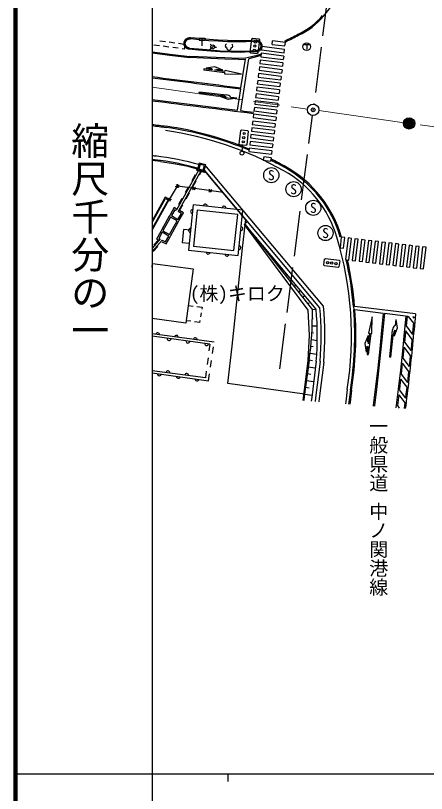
# Model space of a CAD drawing. Units: millimetres, scale not verified. Extents: x 40000 to 680000, y 20000 to 380000.
# Drawn here: x 40000 to 94155, y 202409 to 305015 of the extents above; entities that cross this region are included whole.
import ezdxf
from ezdxf.enums import TextEntityAlignment as Align

# ---------------------------------------------------------------- set-up
doc = ezdxf.new("R2010")
doc.units = ezdxf.units.MM
doc.header["$LTSCALE"] = 1000
doc.header["$PDMODE"] = 32
doc.header["$PDSIZE"] = 500
doc.linetypes.add('CHAIN', pattern=[18.5, 12, -1.5, 3.5, -1.5])
doc.linetypes.add('DASHED', pattern=[7.5, 6, -1.5])
for name, color, linetype, lineweight in [('M-BGD', 7, 'Continuous', 25), ('M-BGD-EXST', 7, 'Continuous', 25), ('M-BMK', 2, 'CHAIN', 13), ('M-BMK-ROW', 30, 'Continuous', 25), ('M-BMK-SRVR', 3, 'Continuous', 25), ('M-STR-STRC', 7, 'Continuous', 25), ('M-TTL', 2, 'Continuous', 140), ('M-TTL-BAND', 7, 'Continuous', 25)]:
    doc.layers.add(name, color=color, linetype=linetype, lineweight=lineweight)
doc.layers.add('M-BMK-HTXT', color=7, linetype='Continuous')
doc.layers.add('M-OTRS', color=6, linetype='Continuous')
doc.styles.add('@ＭＳ ゴシック', font='')
doc.styles.add('ＭＳ ゴシック', font='')
doc.styles.get('@ＭＳ ゴシック').set_extended_font_data('@MS Gothic')
doc.styles.get('ＭＳ ゴシック').set_extended_font_data('MS Gothic')

msp = doc.modelspace()

# ---------------------------------------------------------------- linework, layer by layer
at = {"layer": 'M-BGD', "linetype": 'DASHED'}
for p, q in [((84999, 338036), (79314, 293320)), ((74835, 258403), (79124, 291832))]:
    msp.add_line(p, q, dxfattribs=at)
at = {"layer": 'M-BGD'}
for p, q in [((58973, 301028), (58230, 301128)), ((59749, 301553), (59006, 301658)), ((60212, 300863), (59469, 300962)), ((60987, 301379), (60244, 301483)), ((61451, 300698), (60708, 300797)), ((62224, 301204), (61482, 301309)), ((62291, 301062), (62223, 300595)), ((65801, 300716), (65614, 300550)), ((65822, 301069), (65656, 301256)), ((66157, 301066), (65819, 300697)), ((66238, 300866), (66487, 300851)), ((62223, 300595), (61947, 300632)), ((64153, 284646), (61167, 279305)), ((64458, 284563), (61438, 279158)), ((64256, 283997), (64558, 284536)), ((80107, 266476), (64898, 284640)), ((80590, 266677), (65185, 285076)), ((63686, 284015), (63247, 283230)), ((63378, 282426), (63817, 283211)), ((60301, 280753), (61342, 282527)), ((61100, 282464), (61584, 282590)), ((61182, 282364), (61581, 282666)), ((61532, 282316), (61231, 282715)), ((61279, 282769), (61405, 282285)), ((67370, 281687), (61381, 282515)), ((62808, 282444), (62368, 281659)), ((63333, 282067), (63732, 282369)), ((63683, 282019), (63382, 282417)), ((62500, 280854), (62939, 281640)), ((65484, 281770), (65883, 282071)), ((65835, 281721), (65533, 282120)), ((60059, 280690), (60543, 280816)), ((60238, 280995), (60363, 280511)), ((61929, 280873), (61490, 280088)), ((61622, 279283), (62061, 280069)), ((69886, 273927), (70341, 278139)), ((79619, 266280), (70264, 277452)), ((70264, 277452), (79125, 266205)), ((70867, 276688), (70844, 276671)), ((71179, 276360), (71145, 276334)), ((59073, 275551), (58000, 274354)), ((58000, 273882), (59334, 275368)), ((58826, 275424), (58225, 274754)), ((71780, 275679), (71726, 275639)), ((58132, 273880), (58733, 274550)), ((72337, 274977), (72259, 274920)), ((72896, 274265), (72820, 274209)), ((68571, 261385), (69886, 273927)), ((73494, 273595), (73374, 273505)), ((74011, 272852), (73934, 272794)), ((74652, 272212), (74488, 272091)), ((75126, 271438), (75048, 271380)), ((75809, 270830), (75602, 270676)), ((76308, 270078), (76160, 269968)), ((76967, 269447), (76717, 269262)), ((77452, 268642), (77296, 268526)), ((78124, 268065), (77831, 267847)), ((62753, 266789), (63417, 266700)), ((78712, 267105), (78525, 266966)), ((63913, 266633), (64578, 266544)), ((64447, 265784), (64362, 265292)), ((64578, 266544), (64532, 266277)), ((79124, 266238), (79622, 266280)), ((63106, 264683), (62475, 264768)), ((64278, 264799), (64232, 264532)), ((79211, 265010), (79123, 265012)), ((64232, 264532), (63601, 264617)), ((79753, 264034), (79100, 264066)), ((66157, 261914), (58000, 263020)), ((65611, 261673), (58008, 262709)), ((79270, 263140), (79057, 263160)), ((65611, 261673), (65494, 260780)), ((79766, 262114), (78994, 262223)), ((65941, 260418), (66070, 261309)), ((67960, 256495), (68571, 261385)), ((79244, 261310), (78916, 261345)), ((65377, 259888), (65260, 258996)), ((79695, 260298), (78815, 260421)), ((65684, 258637), (65813, 259527)), ((79517, 258496), (78527, 258635)), ((79153, 259472), (78700, 259541)), ((65028, 257225), (58000, 258168)), ((58000, 257889), (65427, 256855)), ((65143, 258103), (65028, 257225)), ((65427, 256855), (65555, 257746)), ((78932, 257677), (78419, 257755)), ((79297, 256701), (78306, 256840)), ((78096, 255096), (67960, 256495)), ((78712, 255881), (78198, 255959)), ((79076, 254905), (78085, 255044))]:
    msp.add_line(p, q, dxfattribs=at)
for points in [[(62895, 300575), (62845, 300581), (62796, 300591), (62747, 300604), (62700, 300619), (62653, 300638), (62609, 300660), (62565, 300685), (62524, 300712), (62484, 300743), (62446, 300775), (62410, 300811), (62377, 300848), (62347, 300887), (62319, 300928), (62294, 300972), (62271, 301017), (62252, 301062), (62235, 301110), (62222, 301158), (62212, 301207), (62206, 301257), (62202, 301306), (62201, 301357), (62204, 301407), (62211, 301456), (62221, 301505), (62233, 301553), (62249, 301600), (62267, 301647), (62290, 301692), (62314, 301735), (62342, 301777), (62372, 301817), (62405, 301855), (62440, 301891), (62477, 301924), (62517, 301954), (62558, 301982), (62601, 302008), (62645, 302030), (62692, 302049), (62739, 302066), (62788, 302079), (62837, 302089), (62886, 302096), (62935, 302100), (62986, 302100), (63036, 302097), (63082, 302092)], [(62939, 300721), (62888, 300727), (62840, 300737), (62791, 300750), (62745, 300768), (62699, 300789), (62656, 300814), (62614, 300842), (62576, 300874), (62540, 300909), (62507, 300946), (62477, 300986), (62450, 301028), (62427, 301072), (62407, 301118), (62392, 301166), (62380, 301214), (62372, 301264), (62369, 301313), (62369, 301363), (62373, 301413), (62382, 301462), (62394, 301511), (62410, 301558), (62431, 301604), (62455, 301648), (62482, 301689), (62512, 301729), (62546, 301766), (62582, 301800), (62622, 301831), (62664, 301858), (62707, 301883), (62753, 301904), (62800, 301921), (62848, 301934), (62897, 301943), (62947, 301948), (62997, 301948), (63047, 301945), (63077, 301941)], [(71677, 301603), (70393, 301545), (69134, 301529), (67923, 301556), (66710, 301621), (65493, 301697), (64250, 301831), (63077, 301941)], [(71695, 301754), (70388, 301695), (69134, 301680), (67929, 301707), (66719, 301771), (65506, 301847), (64265, 301980), (63082, 302092)], [(71695, 301754), (71745, 301754), (71795, 301751), (71844, 301744), (71893, 301734), (71942, 301722), (71989, 301705), (72034, 301686), (72079, 301664), (72123, 301639), (72164, 301611), (72204, 301581), (72242, 301547), (72277, 301512), (72310, 301474), (72340, 301435), (72368, 301393), (72392, 301349), (72415, 301304), (72433, 301258), (72449, 301211), (72462, 301162), (72471, 301114), (72478, 301064), (72480, 301014), (72481, 300964), (72477, 300914), (72470, 300864), (72459, 300816), (72447, 300767), (72430, 300720), (72411, 300674), (72388, 300629), (72363, 300586), (72335, 300545), (72304, 300506), (72271, 300468), (72235, 300433), (72197, 300400), (72157, 300371), (72116, 300343), (72071, 300318), (72027, 300296), (71981, 300279), (71933, 300262), (71885, 300250), (71835, 300241), (71786, 300235), (71736, 300232), (71713, 300233)], [(62939, 300721), (64126, 300610), (65732, 300473), (66960, 300364)], [(71677, 301603), (71727, 301603), (71777, 301601), (71827, 301593), (71875, 301582), (71922, 301567), (71969, 301548), (72014, 301525), (72056, 301498), (72096, 301470), (72134, 301436), (72169, 301401), (72200, 301362), (72229, 301321), (72254, 301278), (72276, 301233), (72293, 301185), (72307, 301138), (72317, 301089), (72323, 301039), (72325, 300989), (72322, 300939), (72316, 300890), (72305, 300840), (72291, 300793), (72272, 300747), (72251, 300702), (72226, 300659), (72196, 300618), (72164, 300579), (72128, 300545), (72090, 300512), (72050, 300482), (72007, 300457), (71962, 300435), (71916, 300416), (71869, 300402), (71820, 300391), (71770, 300384), (71720, 300381), (71694, 300382)], [(71713, 300233), (70884, 300209), (69620, 300148), (68401, 300173), (66947, 300216), (65719, 300325), (64113, 300461), (62895, 300575)], [(66951, 300365), (68404, 300322), (69619, 300297), (70878, 300358), (71694, 300382)], [(58000, 276718), (60243, 280757), (59729, 281041), (58000, 277927)], [(58000, 277722), (59768, 280905), (60107, 280717), (58000, 276924)], [(61176, 279526), (60895, 279675), (60368, 278724), (60260, 278535), (59243, 276693), (59155, 276522), (58575, 275512), (58826, 275424)], [(59288, 275167), (59839, 274889), (60371, 275834), (60482, 276023), (61484, 277859), (61580, 278032), (62128, 278995), (61622, 279283)], [(61167, 279305), (60975, 279407), (60542, 278626), (61405, 278130), (61856, 278920), (61438, 279158)], [(59334, 275368), (59759, 275154), (60198, 275934), (59331, 276428), (58869, 275622), (59073, 275551)], [(63066, 276692), (62144, 276791), (61970, 275100), (62891, 275002)], [(58000, 271823), (58067, 272309), (63389, 271594)], [(63415, 271591), (62430, 264445), (58000, 265039)], [(78694, 259498), (78053, 254778), (77980, 254228)], [(79631, 259423), (79045, 254651), (78978, 254150)], [(80128, 259362), (79541, 254588), (79477, 254111)], [(80625, 259311), (80037, 254524), (79976, 254072)], [(83712, 255677), (83515, 254079), (83478, 253799)]]:
    msp.add_lwpolyline(points, dxfattribs=at)
for points in [[(64849, 284457), (65084, 285326), (64216, 285562), (63980, 284693)], [(64743, 284641), (64900, 285221), (64321, 285378), (64164, 284798)], [(69972, 279355), (63411, 280053), (62797, 274079), (69326, 273383)], [(68791, 274043), (69304, 278791), (63923, 279362), (63434, 274615)], [(59419, 276599), (60308, 276121), (61309, 277956), (60435, 278438)]]:
    msp.add_lwpolyline(points, close=True, dxfattribs=at)
msp.add_circle((65988, 300882), 250, dxfattribs=at)
for centre, radius, start, end in [((53295, 245317), 45000, 60.65035, 81.72118), ((1058347, 8233770), 8009929, 262.82569, 262.82947), ((53288, 245318), 41500, 74.60187, 82.9064), ((1058388, 8234088), 8010750, 262.82613, 262.82947), ((53288, 245318), 41000, 74.59896, 82.90811), ((53288, 245318), 41000, 73.55076, 73.76042), ((53288, 245318), 41500, 73.34169, 73.77343), ((67999, 271467), 15000, 16.79267, 60.65035), ((65000, 279884), 250, 353.92661, 173.92661), ((63319, 279155), 250, 84.13061, 264.13061), ((67486, 279619), 250, 353.92661, 173.92661), ((69706, 276899), 250, 263.82965, 83.82965), ((63063, 276668), 250, 84.13061, 264.13061), ((39278, 262799), 45000, 350.89336, 16.79267), ((69437, 274413), 250, 263.82965, 83.82965), ((65385, 273803), 250, 173.90738, 353.90738), ((67871, 273538), 250, 173.90738, 353.90738), ((35474, 265642), 43654, 351.90965, 0.78182), ((39272, 262800), 40500, 355.19054, 4.93017), ((39272, 262800), 41000, 355.19054, 5.14413), ((39272, 262800), 41500, 355.17725, 5.36102), ((58725, 262922), 250, 352.27701, 172.27701), ((61203, 262586), 250, 352.27701, 172.27701), ((60237, 262405), 250, 172.24143, 352.24143), ((62714, 262067), 250, 172.24143, 352.24143), ((63680, 262250), 250, 352.27701, 172.27701), ((65191, 261730), 250, 172.24143, 352.24143), ((58957, 257755), 250, 172.07652, 352.07652), ((60072, 257890), 250, 352.3629, 172.3629), ((62550, 257557), 250, 352.3629, 172.3629), ((61433, 257411), 250, 172.07652, 352.07652), ((63909, 257066), 250, 172.07652, 352.07652)]:
    msp.add_arc(centre, radius, start, end, dxfattribs=at)
at = {"layer": 'M-BGD-EXST'}
for p, q in [((64179, 302012), (64929, 302012)), ((64179, 302012), (64179, 301762)), ((64179, 301762), (64929, 301762)), ((64554, 302012), (64554, 301012)), ((64929, 302012), (64929, 301762)), ((70932, 300157), (71154, 301943)), ((71154, 301943), (71266, 302030)), ((71266, 302030), (72060, 301931)), ((72147, 301819), (71924, 300033)), ((72060, 301931), (72147, 301819)), ((78095, 301197), (78645, 301197)), ((78370, 301197), (78370, 300572)), ((71019, 300045), (70932, 300157)), ((71813, 299946), (71019, 300045)), ((71924, 300033), (71813, 299946)), ((69469, 288070), (69670, 289859)), ((69670, 289859), (69781, 289947)), ((69781, 289947), (70575, 289858)), ((70664, 289747), (70462, 287958)), ((70575, 289858), (70664, 289747)), ((69557, 287960), (69469, 288070)), ((70352, 287870), (69557, 287960)), ((69865, 287120), (69954, 287915)), ((70462, 287958), (70352, 287870)), ((80735, 272886), (80846, 272974)), ((80846, 272974), (82634, 272761)), ((80640, 272092), (80735, 272886)), ((80728, 271981), (80640, 272092)), ((82515, 271768), (80728, 271981)), ((82721, 272650), (82626, 271855)), ((82634, 272761), (82721, 272650)), ((82626, 271855), (82515, 271768))]:
    msp.add_line(p, q, dxfattribs=at)
for centre, radius in [((71607, 301534), 150), ((71539, 300988), 150), ((78370, 300897), 500), ((71471, 300442), 150), ((70128, 289455), 150), ((70005, 288362), 150), ((70066, 288909), 150), ((69837, 286871), 250), ((73704, 283963), 1000), ((76644, 282110), 1000), ((79243, 279646), 1000), ((80851, 276327), 1000), ((81135, 272436), 150), ((81681, 272371), 150), ((82227, 272306), 150)]:
    msp.add_circle(centre, radius, dxfattribs=at)
for centre, radius, start, end in [((67905, 301003), 268, 116.08697, 255.3341), ((68137, 300744), 300, 179.99994, 359.99994), ((68369, 301003), 268, 284.66578, 63.91291)]:
    msp.add_arc(centre, radius, start, end, dxfattribs=at)
at = {"layer": 'M-BMK'}
for p, q in [((58000, 295566), (78476, 292681)), ((79962, 292472), (116699, 287295))]:
    msp.add_line(p, q, dxfattribs=at)
at = {"layer": 'M-BMK-ROW'}
for p, q in [((59099, 285766), (58000, 285906)), ((59099, 285766), (60832, 285522)), ((60832, 285522), (62522, 285172)), ((62522, 285172), (63915, 284814)), ((63915, 284814), (63863, 284622)), ((63863, 284622), (65059, 284298)), ((65059, 284298), (70512, 277786)), ((70512, 277786), (70134, 277468)), ((70134, 277468), (73966, 272307)), ((73966, 272307), (78533, 266159)), ((78533, 266159), (78678, 262855)), ((78678, 262855), (78541, 259525)), ((78541, 259525), (77874, 254237))]:
    msp.add_line(p, q, dxfattribs=at)
at = {"layer": 'M-BMK-SRVR'}
for centre, radius in [((79219, 292576), 750), ((91871, 290794), 750), ((91871, 290794), 650), ((91871, 290794), 550), ((91871, 290794), 450), ((91871, 290794), 350), ((91871, 290794), 250), ((91871, 290794), 150), ((91871, 290794), 50)]:
    msp.add_circle(centre, radius, dxfattribs=at)
at = {"layer": 'M-OTRS'}
for p in [(79219, 292576), (91871, 290794)]:
    msp.add_point(p, dxfattribs=at)
at = {"layer": 'M-STR-STRC'}
for p, q in [((73807, 301214), (73863, 301661)), ((75566, 301449), (73863, 301661)), ((75580, 301561), (75518, 301698)), ((72478, 300926), (72422, 300480)), ((75455, 300555), (72478, 300926)), ((73807, 301214), (75510, 301002)), ((75510, 301002), (75566, 301449)), ((60671, 299747), (62941, 299481)), ((60688, 299896), (62953, 299630)), ((67571, 299433), (62953, 299630)), ((71843, 299737), (70722, 299461)), ((72354, 299931), (71843, 299737)), ((72333, 299763), (71888, 299594)), ((72367, 300033), (72311, 299587)), ((75343, 299662), (72367, 300033)), ((72422, 300480), (75399, 300109)), ((75343, 299662), (75288, 299216)), ((75399, 300109), (75455, 300555)), ((67564, 299283), (62941, 299481)), ((69399, 299213), (67564, 299283)), ((69399, 299363), (67571, 299433)), ((70287, 299403), (69399, 299363)), ((69399, 299213), (70291, 299253)), ((69686, 292471), (70737, 299310)), ((69713, 295491), (70291, 299253)), ((70722, 299461), (70287, 299403)), ((71888, 299594), (70737, 299310)), ((72255, 299140), (72200, 298694)), ((72200, 298694), (75177, 298323)), ((75232, 298769), (72255, 299140)), ((72311, 299587), (75288, 299216)), ((75232, 298769), (75177, 298323)), ((64817, 297976), (64799, 297827)), ((67577, 297481), (64799, 297827)), ((65810, 297853), (64817, 297976)), ((66262, 298250), (65134, 298088)), ((65927, 297989), (65134, 298088)), ((65834, 297854), (65810, 297853)), ((65927, 297989), (65834, 297854)), ((66448, 297831), (66207, 297803)), ((67596, 297630), (66207, 297803)), ((67317, 297816), (66262, 298250)), ((66523, 297915), (66448, 297831)), ((67317, 297816), (66523, 297915)), ((67614, 297779), (67596, 297630)), ((69770, 297284), (67614, 297779)), ((72144, 298247), (72088, 297801)), ((72088, 297801), (75065, 297430)), ((75121, 297876), (72144, 298247)), ((75121, 297876), (75065, 297430)), ((67577, 297481), (67559, 297333)), ((67559, 297333), (69770, 297284)), ((72033, 297354), (71977, 296908)), ((71977, 296908), (74954, 296537)), ((75010, 296983), (72033, 297354)), ((75010, 296983), (74954, 296537)), ((71810, 295568), (71754, 295121)), ((74787, 295197), (71810, 295568)), ((71921, 296461), (71866, 296014)), ((71866, 296014), (74843, 295643)), ((74898, 296090), (71921, 296461)), ((74898, 296090), (74843, 295643)), ((64207, 294812), (64224, 294961)), ((64207, 294812), (67088, 294484)), ((64224, 294961), (67801, 294553)), ((67539, 294395), (67088, 294484)), ((68118, 294469), (67801, 294553)), ((69257, 292525), (69690, 295343)), ((71699, 294675), (71643, 294228)), ((74676, 294304), (71699, 294675)), ((71754, 295121), (74731, 294750)), ((74787, 295197), (74731, 294750)), ((67767, 294255), (66972, 294346)), ((68031, 293923), (66972, 294346)), ((67767, 294255), (67539, 294395)), ((69158, 294097), (68031, 293923)), ((68256, 294386), (68118, 294469)), ((68341, 294289), (68256, 294386)), ((68363, 294187), (68341, 294289)), ((69158, 294097), (68363, 294187)), ((71587, 293782), (71532, 293335)), ((74564, 293411), (71587, 293782)), ((71643, 294228), (74620, 293857)), ((74676, 294304), (74620, 293857)), ((71476, 292889), (71421, 292442)), ((71421, 292442), (74397, 292071)), ((74453, 292518), (71476, 292889)), ((71532, 293335), (74509, 292964)), ((74453, 292518), (74397, 292071)), ((74564, 293411), (74509, 292964)), ((71365, 291996), (71309, 291549)), ((71309, 291549), (74286, 291178)), ((74342, 291625), (71365, 291996)), ((74342, 291625), (74286, 291178)), ((71254, 291102), (71198, 290656)), ((71198, 290656), (74175, 290285)), ((74231, 290731), (71254, 291102)), ((74231, 290731), (74175, 290285)), ((71142, 290209), (71087, 289763)), ((71087, 289763), (74064, 289392)), ((74119, 289838), (71142, 290209)), ((74119, 289838), (74064, 289392)), ((70920, 288423), (70864, 287977)), ((73897, 288052), (70920, 288423)), ((71031, 289316), (70975, 288870)), ((70975, 288870), (73952, 288499)), ((74008, 288945), (71031, 289316)), ((74008, 288945), (73952, 288499)), ((70808, 287530), (70753, 287084)), ((73785, 287159), (70808, 287530)), ((70864, 287977), (73841, 287606)), ((73897, 288052), (73841, 287606)), ((70753, 287084), (73730, 286713)), ((72711, 286386), (72655, 285940)), ((73674, 286266), (72711, 286386)), ((73785, 287159), (73730, 286713)), ((72655, 285940), (73618, 285819)), ((73674, 286266), (73618, 285819)), ((82763, 274376), (83210, 274323)), ((84540, 266640), (84577, 266183)), ((92718, 265680), (84691, 266637)), ((88465, 265734), (84727, 266179)), ((86987, 265275), (86508, 263116)), ((86955, 263064), (86987, 265275)), ((91763, 265340), (88614, 265716)), ((90113, 264925), (90036, 264129)), ((90113, 264925), (90306, 263801)), ((91594, 265361), (91470, 264069)), ((91594, 265361), (91470, 264069)), ((91763, 265340), (92450, 264432)), ((92527, 265249), (92383, 265266)), ((92383, 265266), (92513, 265095)), ((89758, 263878), (89680, 263560)), ((89839, 264019), (89758, 263878)), ((89935, 264105), (89839, 264019)), ((90306, 263801), (89902, 262735)), ((90036, 264129), (89935, 264105)), ((91470, 264069), (92307, 262962)), ((86473, 262818), (86048, 261760)), ((86473, 262818), (86381, 262024)), ((86806, 263081), (86481, 260300)), ((86657, 263099), (86495, 261708)), ((86508, 263116), (86657, 263099)), ((86806, 263081), (86955, 263064)), ((89335, 259977), (89680, 263560)), ((89484, 259962), (89762, 262849)), ((89843, 263302), (89762, 262849)), ((89979, 263531), (89843, 263302)), ((89979, 263531), (89902, 262735)), ((91407, 263407), (92242, 262302)), ((86048, 261760), (86218, 260633)), ((86381, 262024), (86465, 261949)), ((86465, 261949), (86495, 261708)), ((91261, 261942), (92094, 260838)), ((86311, 261428), (86218, 260633)), ((86311, 261428), (86447, 261335)), ((86448, 261311), (86332, 260318)), ((86447, 261335), (86448, 261311)), ((91195, 261283), (92026, 260182)), ((86332, 260318), (86481, 260300)), ((89484, 259962), (89335, 259977)), ((91043, 259825), (91872, 258728)), ((90973, 259171), (91801, 258075)), ((90815, 257721), (91638, 256632)), ((90741, 257073), (91563, 255985)), ((90576, 255633), (91392, 254552)), ((90497, 254990), (90321, 253564)), ((90497, 254990), (90321, 253564)), ((90497, 254990), (91312, 253911)), ((90321, 253564), (90562, 253245))]:
    msp.add_line(p, q, dxfattribs=at)
for points in [[(83210, 274323), (83378, 275728), (82931, 275781), (82763, 274376)], [(88465, 265734), (88253, 263518), (88004, 261037), (87740, 258559), (87457, 256084), (87154, 253614), (87140, 253513)], [(88614, 265716), (88403, 263503), (88153, 261021), (87889, 258542), (87606, 256066), (87302, 253595), (87290, 253501)], [(91445, 265378), (91239, 263225), (90988, 260728), (90722, 258230), (90437, 255731), (90135, 253279)], [(92718, 265680), (92711, 265607), (92664, 265107), (92617, 264606), (92569, 264106), (92521, 263606), (92472, 263105), (92423, 262604), (92373, 262104), (92323, 261603), (92272, 261102), (92221, 260601), (92168, 260100), (92116, 259598), (92062, 259097), (92008, 258596), (91953, 258094), (91898, 257593), (91841, 257091), (91784, 256589), (91726, 256088), (91667, 255586), (91607, 255084), (91546, 254582), (91485, 254080), (91422, 253578), (91372, 253182)], [(92527, 265249), (92515, 265121), (92513, 265095)], [(92450, 264432), (92420, 264120), (92372, 263620), (92323, 263120), (92307, 262962)], [(91407, 263407), (91388, 263211), (91261, 261942)], [(92242, 262302), (92224, 262119), (92174, 261618), (92123, 261117), (92094, 260838)], [(91195, 261283), (91137, 260712), (91043, 259825)], [(92026, 260182), (92019, 260115), (91967, 259614), (91913, 259113), (91872, 258728)], [(90973, 259171), (90871, 258213), (90815, 257721)], [(91801, 258075), (91692, 257108), (91638, 256632)], [(90741, 257073), (90585, 255713), (90576, 255633)], [(84133, 255625), (83936, 254026), (83901, 253766)], [(84281, 255607), (84085, 254007), (84051, 253754)], [(91563, 255985), (91518, 255603), (91458, 255102), (91398, 254600), (91392, 254552)], [(91312, 253911), (91273, 253597), (91222, 253194)]]:
    msp.add_lwpolyline(points, dxfattribs=at)
for points in [[(83931, 272767), (84271, 275621), (83824, 275675), (83484, 272820)], [(84825, 272660), (85165, 275515), (84718, 275568), (84378, 272713)], [(85718, 272553), (86059, 275408), (85612, 275461), (85271, 272607)], [(86612, 272447), (86952, 275302), (86505, 275355), (86165, 272500)], [(87506, 272340), (87846, 275195), (87399, 275248), (87059, 272394)], [(88399, 272234), (88740, 275089), (88293, 275142), (87952, 272287)], [(89293, 272127), (89633, 274982), (89186, 275035), (88846, 272181)], [(90187, 272021), (90527, 274875), (90080, 274929), (89740, 272074)], [(91080, 271914), (91421, 274769), (90974, 274822), (90633, 271967)], [(91974, 271808), (92314, 274662), (91867, 274716), (91527, 271861)], [(92868, 271701), (93208, 274556), (92761, 274609), (92421, 271754)], [(93761, 271594), (94102, 274449), (93655, 274503), (93314, 271648)]]:
    msp.add_lwpolyline(points, close=True, dxfattribs=at)
for centre, radius, start, end in [((59490, 322690), 27575, 319.90845, 329.92952), ((73260, 311098), 9425, 294.90928, 319.90845), ((73260, 311098), 9575, 294.90928, 319.90845), ((65321, 324319), 24813, 294.26561, 298.66897), ((65321, 324319), 24963, 294.26561, 298.66897), ((1095138, 8516040), 8281009, 262.80522, 262.82397), ((1095138, 8516040), 8281159, 262.80535, 262.82397), ((1058388, 8234088), 7999925, 262.81637, 262.90092), ((1058388, 8234088), 8000075, 262.81651, 262.90089), ((1058388, 8234088), 8003075, 262.81908, 262.91575), ((1058388, 8234088), 8002925, 262.81908, 262.9003), ((1058388, 8234088), 8002925, 262.9034, 262.91575), ((1300662, 10109006), 9896680, 262.7867, 262.79751), ((1300662, 10109006), 9896830, 262.78681, 262.79751), ((53295, 245317), 45575, 67.42266, 81.73301), ((53295, 245317), 45425, 67.37028, 81.73125), ((53295, 245317), 45425, 60.65035, 63.40163), ((53295, 245317), 45575, 60.65035, 63.46838), ((67999, 271467), 15425, 16.30159, 60.65035), ((67999, 271467), 15575, 16.06642, 60.65035), ((39278, 262799), 45425, 4.84955, 12.72808), ((39278, 262799), 45575, 4.83011, 12.66122), ((39278, 262799), 45425, 350.89336, 4.27156), ((39278, 262799), 45575, 350.89336, 4.25288)]:
    msp.add_arc(centre, radius, start, end, dxfattribs=at)
at = {"layer": 'M-TTL'}
msp.add_line((40000, 380000), (40000, 20000), dxfattribs=at)
at = {"layer": 'M-TTL-BAND'}
for p, q in [((58000, 370000), (58000, 20000)), ((40000, 205000), (579000, 205000)), ((68000, 205000), (68000, 204000))]:
    msp.add_line(p, q, dxfattribs=at)

# ---------------------------------------------------------------- texts
at = {"layer": 'M-BGD-EXST', "style": 'ＭＳ ゴシック'}
for p in [(73704, 283963), (76644, 282110), (79243, 279646), (80851, 276327)]:
    msp.add_text('S', height=1320, dxfattribs=at).set_placement(p, align=Align.MIDDLE_CENTER)
at = {"layer": 'M-BMK-HTXT', "style": 'ＭＳ ゴシック'}
msp.add_text('(株)キロク', height=1833, dxfattribs=at).set_placement((69235, 268355), align=Align.MIDDLE_CENTER)
at = {"layer": 'M-BMK-HTXT', "style": '@ＭＳ ゴシック'}
msp.add_text('一般県道 中ノ関港線', height=1833, rotation=270, dxfattribs=at).set_placement((87837, 240251), align=Align.MIDDLE_CENTER)
at = {"layer": 'M-TTL-BAND', "style": '@ＭＳ ゴシック'}
msp.add_text('縮尺千分の一', height=3666, rotation=270, dxfattribs=at).set_placement((49777, 261030), align=Align.MIDDLE_RIGHT)

doc.saveas('drawing.dxf')
